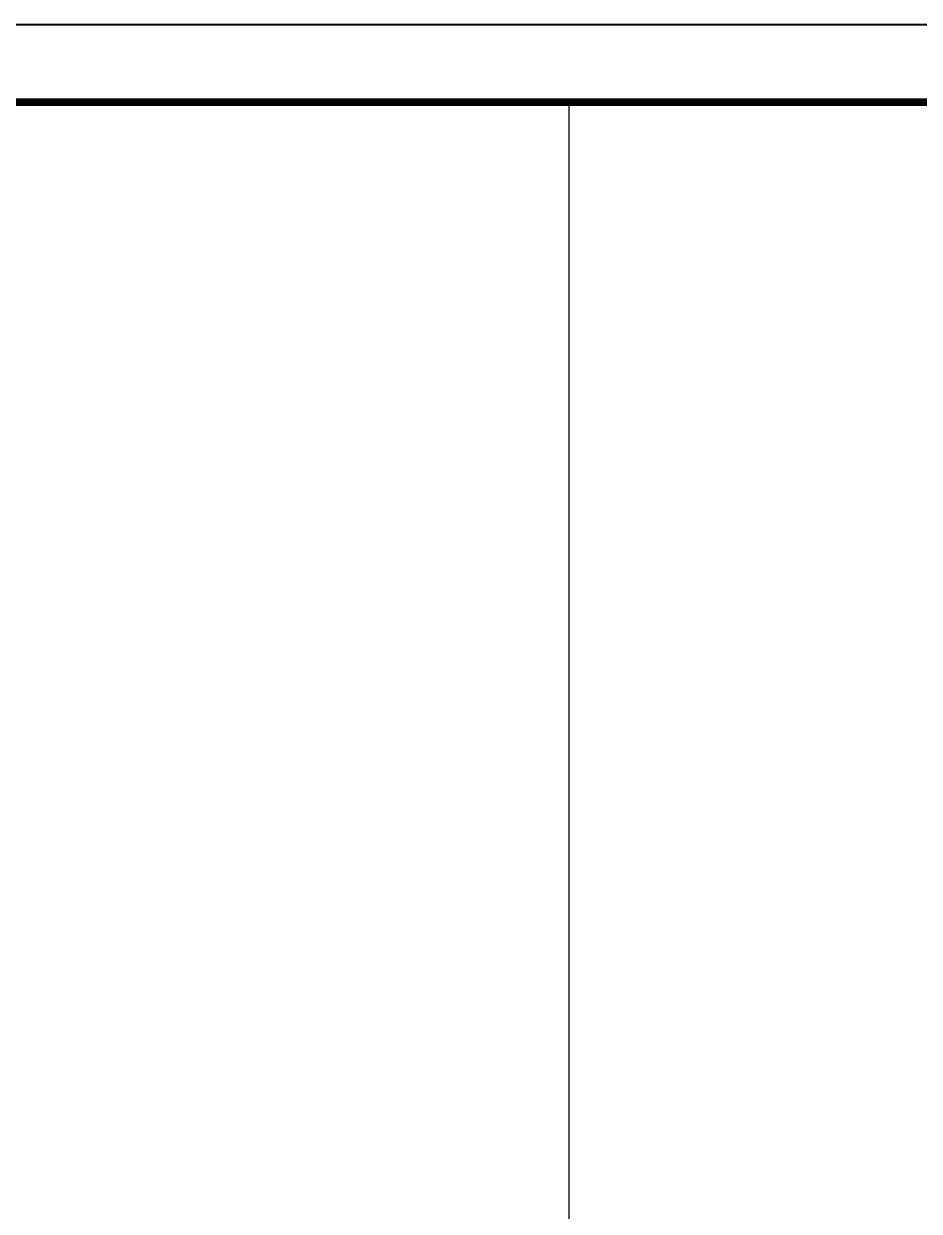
# Model space of a CAD drawing. Extents: x 1738711 to 2346805, y 1189731 to 2516152.
# Drawn here: x 2000246 to 2003714, y 1231110 to 1235709 of the extents above; entities that cross this region are included whole.
import ezdxf
from ezdxf.enums import TextEntityAlignment as Align

# ---------------------------------------------------------------- set-up
doc = ezdxf.new("R2010")
doc.units = 0
doc.header["$LTSCALE"] = 1000
doc.header["$MEASUREMENT"] = 0
doc.layers.add('AE-BRIC', color=40, linetype='Continuous')
doc.layers.add('TK', color=4, linetype='Continuous')
doc.styles.add('宋体', font='SIMSUN.TTF', dxfattribs={"width": 0.75})

# ---------------------------------------------------------------- blocks, each defined once
blk = doc.blocks.new('hjashrtahreahe')
at = {"layer": 'TK', "color": 7, "const_width": 25}
blk.add_lwpolyline([(0, 59399.99999995227), (84100.00000001118, 59399.99999995227), (84100.00000001118, 2.328306436538696e-10), (0, 2.328306436538696e-10)], close=True, dxfattribs=at)
at = {"layer": 'TK', "color": 3, "const_width": 100}
blk.add_lwpolyline([(2500, 1000.000000000233), (2500, 58399.99999995227), (83100, 58399.99999995227), (83100, 1000.000000000233)], close=True, dxfattribs=at)
at = {"layer": 'TK', "style": '宋体', "width": 0.75}
for tag, height, p in [('项目负责人', 350, (6002.876253142487, 57088.65345305414)), ('专业负责人', 350, (6002.876253142487, 56223.65609438601)), ('设计人', 350, (6002.876253142487, 55419.42753659142)), ('版号1', 250, (77303.8661832842, 22193.36190201459)), ('时间1', 250, (82405.2941063589, 22193.36190201459)), ('版号2', 250, (77303.8661832842, 21593.36190201459)), ('时间2', 250, (82405.29410635913, 21593.36190201459)), ('版号3', 250, (77303.8661832842, 20993.36190201459)), ('时间3', 250, (82405.29410635913, 20993.36190201459)), ('建筑会签', 0.0001, (78977.87675630674, 2403.160154863494)), ('电气会签', 0.0001, (82127.87534854934, 2403.160154863494)), ('结构会签', 0.0001, (78977.8767563072, 1803.160154863494)), ('暖通会签', 0.0001, (82127.8753485498, 1803.160154863494)), ('给排水会签', 0.0001, (78977.8767563072, 1249.516187148634)), ('智能化会签', 0.0001, (82127.8753485498, 1249.516187148634))]:
    blk.add_attdef(tag, text='', height=height, dxfattribs=at).set_placement(p, align=Align.CENTER)
for tag, p in [('合作设计单位', (80815.87594981166, 48985.89357075351)), ('版号说明1', (79853.87675630674, 22318.17104576505)), ('版号说明2', (79853.87675630674, 21718.17104576505)), ('版号说明3', (79853.87675630674, 21118.17104576505)), ('浙江绿储科技有限公司', (80545.18183652684, 16035.89373564394)), ('百兆瓦级集中式熔盐储能关键', (80545.18183652684, 14953.21188406949)), ('设备研发及制造基地项目', (80545.18183652684, 14603.30029212427)), ('1#研发楼', (80545.18183652684, 13635.89373564394)), ('图名', (80545.18183652684, 12435.89373564371)), ('工程编号', (78977.87675630674, 11460.89373564394)), ('子项编号', (82127.88050491316, 11460.89373564394)), ('建筑', (78977.87675630674, 10710.89373564394)), ('图号', (82127.88050491316, 10710.89373564394)), ('施工图', (78977.87675630674, 9960.893735643942)), ('2023.03', (82127.88050491456, 9960.893735643942)), ('审定', (79352.87675630674, 8460.893735643942)), ('审核', (79352.87675630674, 7710.893735643942)), ('工程负责', (79352.87675630674, 6960.893735643942)), ('专业负责', (79352.87675630674, 6210.893735643942)), ('设计', (79352.87675630674, 5460.893735643942)), ('制图', (79352.87675630674, 4710.893735643942)), ('校对', (79352.87675630674, 3960.893735643942))]:
    blk.add_attdef(tag, text='', height=250, dxfattribs=at).set_placement(p, align=Align.MIDDLE_CENTER)

msp = doc.modelspace()

# ---------------------------------------------------------------- linework, layer by layer
at = {"layer": 'AE-BRIC', "color": 8, "linetype": 'Continuous'}
msp.add_line((2002357.574040636, 1235405.016061067), (2002357.574040636, 1218185.016061082), dxfattribs=at)

# ---------------------------------------------------------------- block references
at = {"xscale": 0.3, "yscale": 0.3, "zscale": 0.3}
msp.add_blockref('hjashrtahreahe', (1985665.663169494, 1217885.016061082), dxfattribs=at)

doc.saveas('drawing.dxf')
